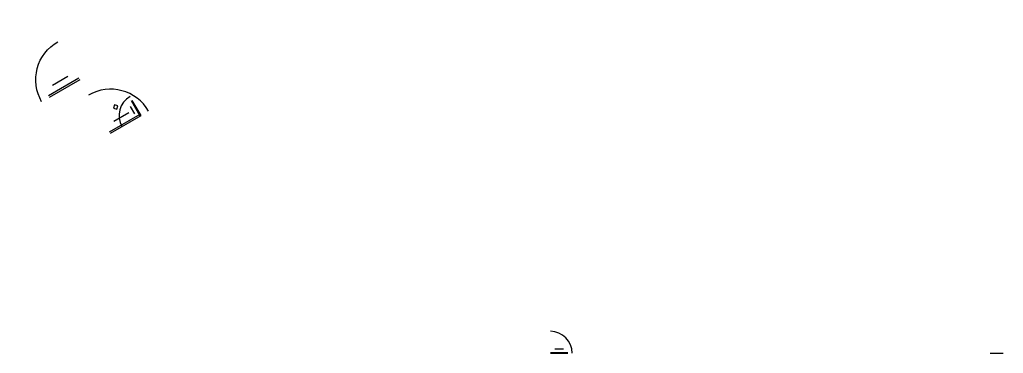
# Model space of a CAD drawing. Header units: metres. Extents: x 79 to 303, y 0 to 76.
import ezdxf

# ---------------------------------------------------------------- set-up
doc = ezdxf.new("R2010")
doc.units = ezdxf.units.M
for name, color, linetype in [('06-WALL', 7, 'Continuous'), ('08-COLUMN', 7, 'Continuous'), ('A-EQPM', 7, 'Continuous')]:
    doc.layers.add(name, color=color, linetype=linetype)

# ---------------------------------------------------------------- blocks, each defined once
blk = doc.blocks.new('WALLPAIR')
for p, q in [((0, 0.2), (4, 0.2)), ((0, 0), (4, 0))]:
    blk.add_line(p, q)
blk.add_arc((0, 0), 5, 0, 90)
at = {"layer": 'A-EQPM'}
blk.add_line((1, 1), (3, 1), dxfattribs=at)
blk = doc.blocks.new('COLBLK')
blk.add_lwpolyline([(0, 0), (0.4, 0), (0.4, 0.4), (0, 0.4)], close=True)
blk = doc.blocks.new('ROOM', base_point=(1, 1))
at = {"xscale": -1}
blk.add_blockref('WALLPAIR', (1, 8), dxfattribs=at)
blk.add_blockref('WALLPAIR', (1, 1))
at = {"xscale": 0.5, "yscale": 0.5, "rotation": 90}
blk.add_blockref('WALLPAIR', (5, 1), dxfattribs=at)
at = {"layer": '08-COLUMN', "rotation": 45}
blk.add_blockref('COLBLK', (3, 3), dxfattribs=at)
blk = doc.blocks.new('D17')
blk.add_line((0, 0), (3, 0))
blk = doc.blocks.new('D16')
blk.add_blockref('D17', (0, 0))
blk = doc.blocks.new('D15')
blk.add_blockref('D16', (0, 0))
blk = doc.blocks.new('D14')
blk.add_blockref('D15', (0, 0))
blk = doc.blocks.new('D13')
blk.add_blockref('D14', (0, 0))
blk = doc.blocks.new('D12')
blk.add_blockref('D13', (0, 0))
blk = doc.blocks.new('D11')
blk.add_blockref('D12', (0, 0))
blk = doc.blocks.new('D10')
blk.add_blockref('D11', (0, 0))
blk = doc.blocks.new('D9')
blk.add_blockref('D10', (0, 0))
blk = doc.blocks.new('D8')
blk.add_blockref('D9', (0, 0))
blk = doc.blocks.new('D7')
blk.add_blockref('D8', (0, 0))
blk = doc.blocks.new('D6')
blk.add_blockref('D7', (0, 0))
blk = doc.blocks.new('D5')
blk.add_blockref('D6', (0, 0))
blk = doc.blocks.new('D4')
blk.add_blockref('D5', (0, 0))
blk = doc.blocks.new('D3')
blk.add_blockref('D4', (0, 0))
blk = doc.blocks.new('D2')
blk.add_blockref('D3', (0, 0))
blk = doc.blocks.new('D1')
blk.add_blockref('D2', (0, 0))
blk = doc.blocks.new('D0')
blk.add_blockref('D1', (0, 0))

msp = doc.modelspace()

# ---------------------------------------------------------------- block references
at = {"layer": '06-WALL', "xscale": 2, "yscale": 2, "rotation": 30}
msp.add_blockref('ROOM', (100, 50), dxfattribs=at)
at = {"layer": '06-WALL'}
msp.add_blockref('D0', (300, 0), dxfattribs=at)
at = {"layer": 'A-EQPM'}
msp.add_blockref('WALLPAIR', (200, 0), dxfattribs=at)

doc.saveas('drawing.dxf')
